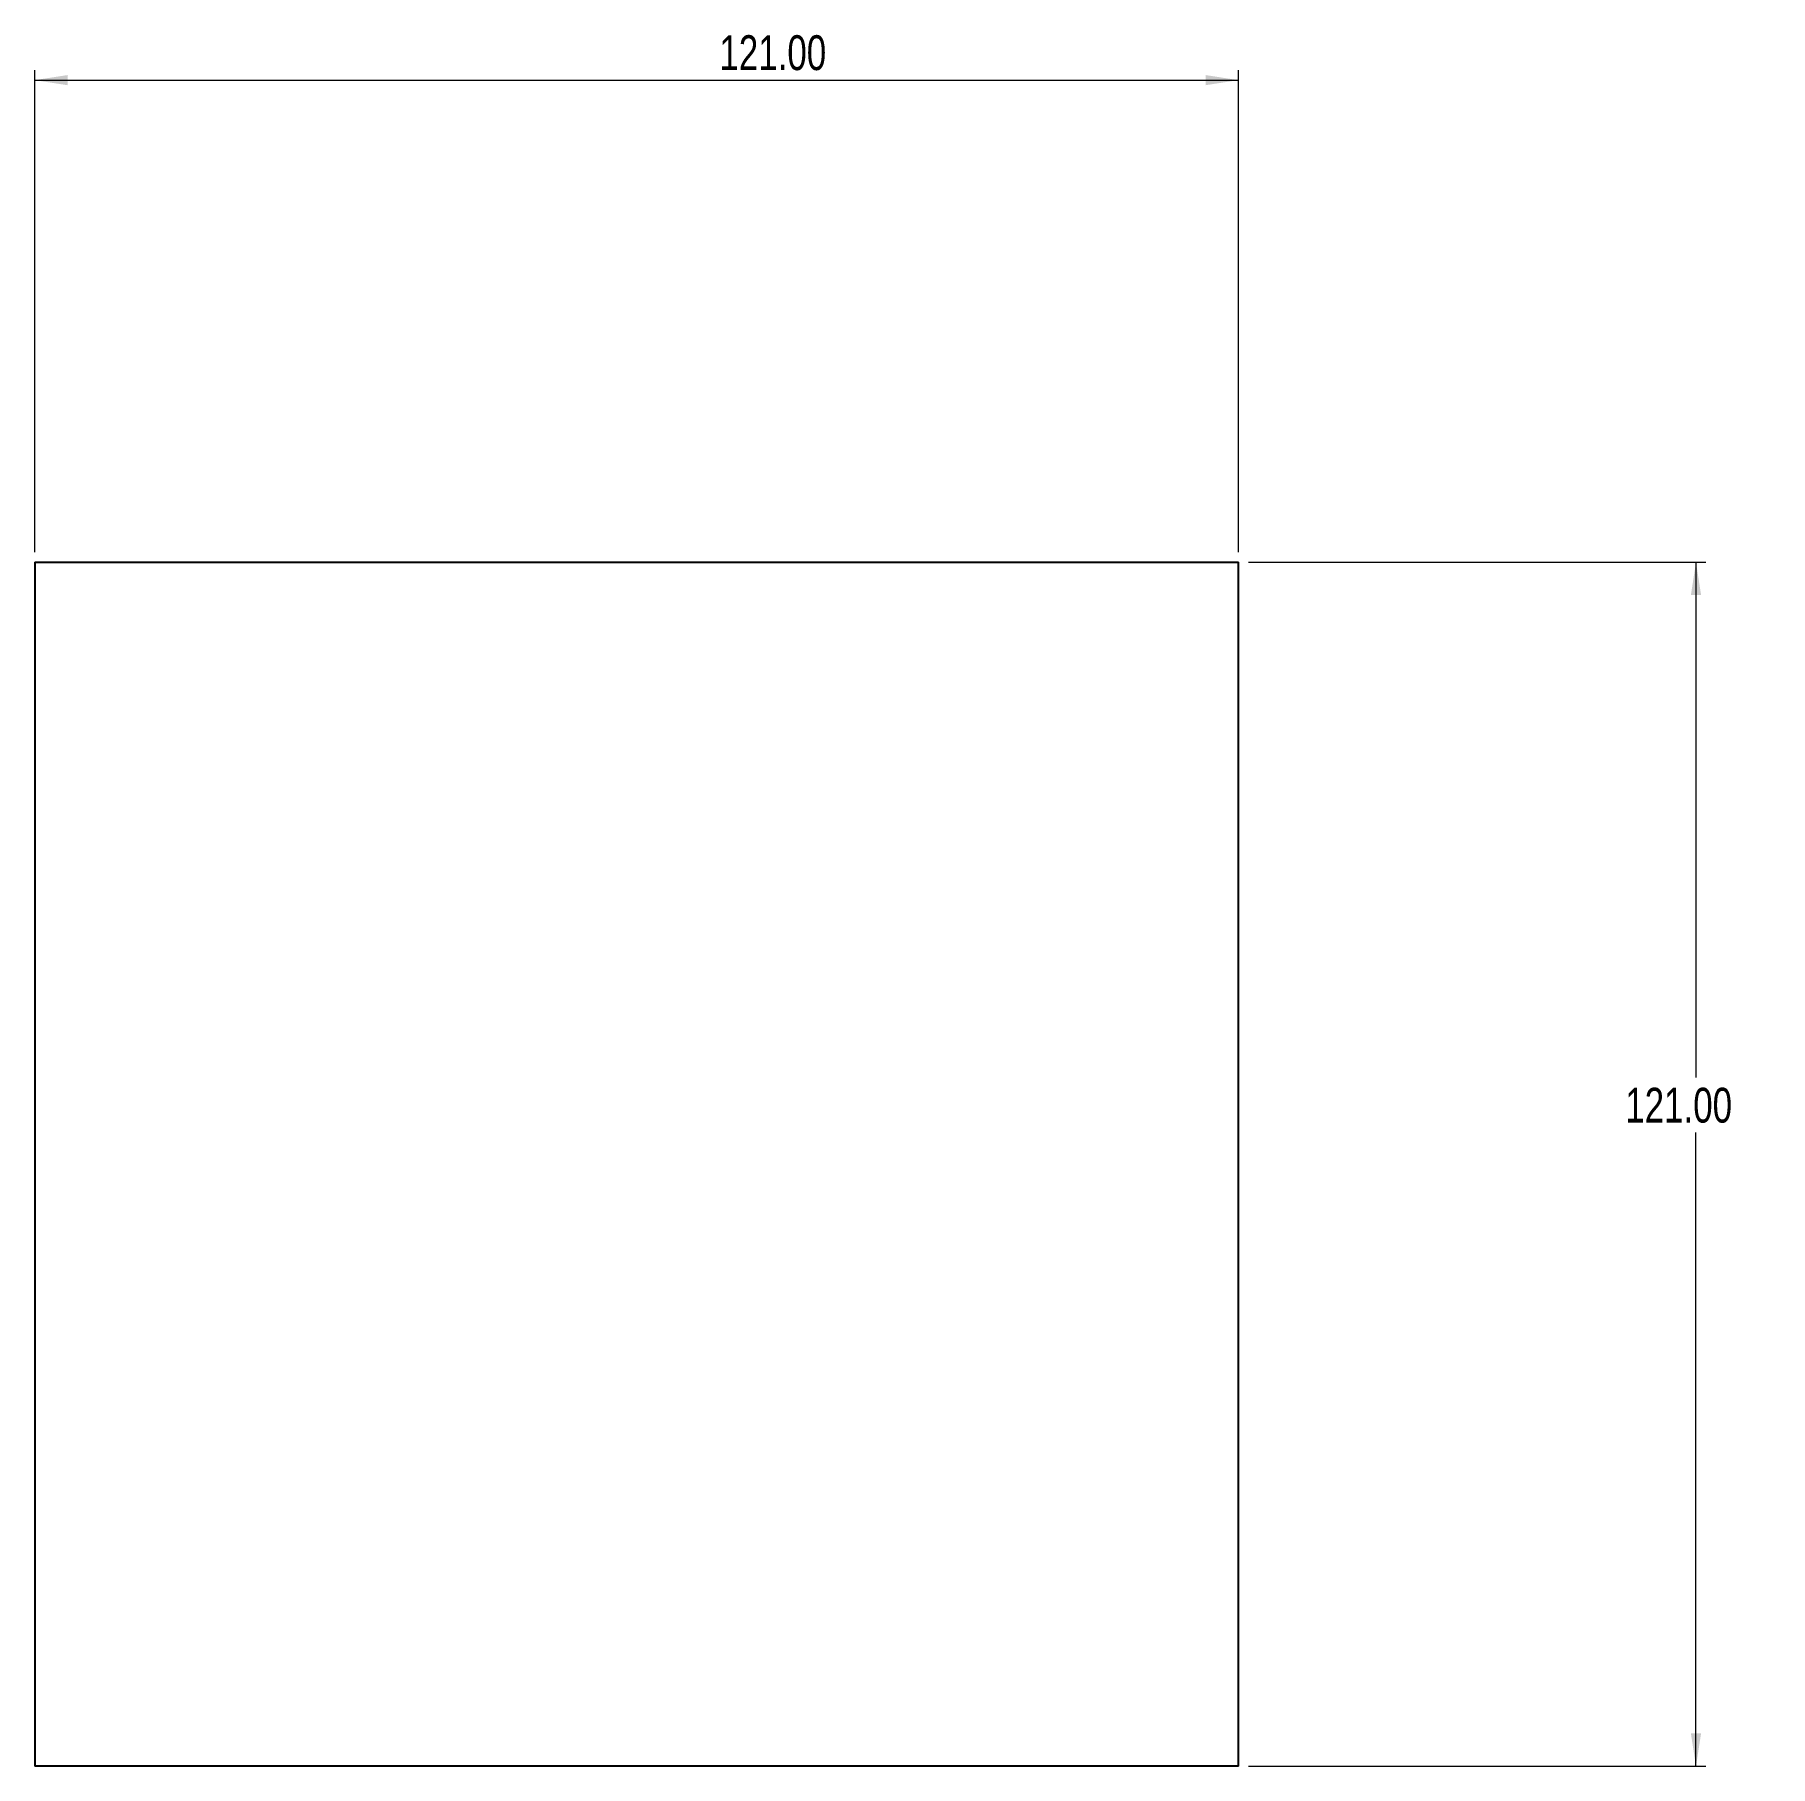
# Model space of a CAD drawing. Header units: millimetres. Extents: x 204 to 379, y 185 to 359.
import ezdxf

# ---------------------------------------------------------------- set-up
doc = ezdxf.new("R2010")
doc.units = ezdxf.units.MM
doc.styles.add('SLDTEXTSTYLE0', font='TXT', dxfattribs={"width": 0.75})
doc.dimstyles.new('SLDDIMSTYLE0', dxfattribs={"dimtxt": 3.5, "dimasz": 3.302, "dimexe": 0, "dimexo": 0.0625, "dimgap": 0.875, "dimtad": 1, "dimrnd": 1e-09, "dimzin": 4, "dimdsep": 46, "dimtxsty": 'SLDTEXTSTYLE0', "dimsah": 1, "dimcen": 0.09, "dimadec": 0, "dimazin": 1, "dimtfac": 1, "dimtofl": 0, "dimtmove": 0, "dimatfit": 3, "dimfxl": 1, "dimfrac": 2, "dimtolj": 1, "dimtzin": 12, "dimarcsym": 0})
doc.dimstyles.new('SLDDIMSTYLE1', dxfattribs={"dimtxt": 3.5, "dimasz": 3.302, "dimexe": 0, "dimexo": 0.0625, "dimgap": 0.875, "dimtad": 0, "dimtih": 1, "dimtoh": 1, "dimrnd": 1e-09, "dimzin": 4, "dimdsep": 46, "dimtxsty": 'SLDTEXTSTYLE0', "dimsah": 1, "dimcen": 0.09, "dimadec": 0, "dimazin": 1, "dimtfac": 1, "dimtofl": 0, "dimtmove": 0, "dimatfit": 3, "dimfxl": 1, "dimfrac": 2, "dimtolj": 1, "dimtzin": 12, "dimarcsym": 0})

# ---------------------------------------------------------------- blocks, each defined once
blk = doc.blocks.new('_D')
at = {"color": 7, "linetype": 'Continuous', "lineweight": 0}
for p, q in [((204.18, 307.43), (204.18, 355.86)), ((204.18, 354.86), (325.18, 354.86)), ((325.18, 307.43), (325.18, 355.86))]:
    blk.add_line(p, q, dxfattribs=at)
at = {"color": 7, "linetype": 'Continuous', "lineweight": 18}
for points in [[(204.18, 354.86), (207.48, 354.35), (207.48, 355.37)], [(325.18, 354.86), (321.88, 355.37), (321.88, 354.35)]]:
    blk.add_solid(points, dxfattribs=at)
at = {"color": 7, "linetype": 'Continuous', "lineweight": 18, "insert": (273.01, 359.37), "char_height": 3.5, "attachment_point": 1, "style": 'SLDTEXTSTYLE0'}
blk.add_mtext('121.00', dxfattribs=at)
blk = doc.blocks.new('_D_1')
at = {"color": 7, "linetype": 'Continuous', "lineweight": 0}
for p, q in [((326.18, 306.43), (372.18, 306.43)), ((371.18, 306.43), (371.18, 254.65)), ((371.18, 185.43), (371.18, 249.1)), ((326.18, 185.43), (372.18, 185.43))]:
    blk.add_line(p, q, dxfattribs=at)
at = {"color": 7, "linetype": 'Continuous', "lineweight": 18}
for points in [[(371.18, 306.43), (370.67, 303.13), (371.69, 303.13)], [(371.18, 185.43), (371.69, 188.73), (370.67, 188.73)]]:
    blk.add_solid(points, dxfattribs=at)
at = {"color": 7, "linetype": 'Continuous', "lineweight": 18, "insert": (364.07, 253.61), "char_height": 3.5, "attachment_point": 1, "style": 'SLDTEXTSTYLE0'}
blk.add_mtext('121.00', dxfattribs=at)

msp = doc.modelspace()

# ---------------------------------------------------------------- linework, layer by layer
at = {"color": 7, "linetype": 'Continuous', "lineweight": 25}
for p, q in [((204.182, 306.432), (204.182, 185.432)), ((204.182, 306.432), (325.182, 306.432)), ((325.182, 185.432), (325.182, 306.432)), ((325.182, 185.432), (204.182, 185.432))]:
    msp.add_line(p, q, dxfattribs=at)

# ---------------------------------------------------------------- dimensions: what is measured, and where the dimension line sits
at = {"color": 7, "linetype": 'Continuous', "lineweight": 18}
dim = msp.add_linear_dim(base=(325.182, 354.859), p1=(204.182, 306.432), p2=(325.182, 306.432), dimstyle='SLDDIMSTYLE0', dxfattribs=at)
dim.commit()
dim.dimension.update_dxf_attribs({"geometry": '_D', "text_midpoint": (280.117, 354.859), "dimtype": 160})
dim = msp.add_linear_dim(base=(371.182, 306.432), p1=(325.182, 185.432), p2=(325.182, 306.432), angle=90, dimstyle='SLDDIMSTYLE1', dxfattribs=at)
dim.commit()
dim.dimension.update_dxf_attribs({"geometry": '_D_1', "text_midpoint": (371.182, 251.876), "dimtype": 160})

doc.saveas('drawing.dxf')
